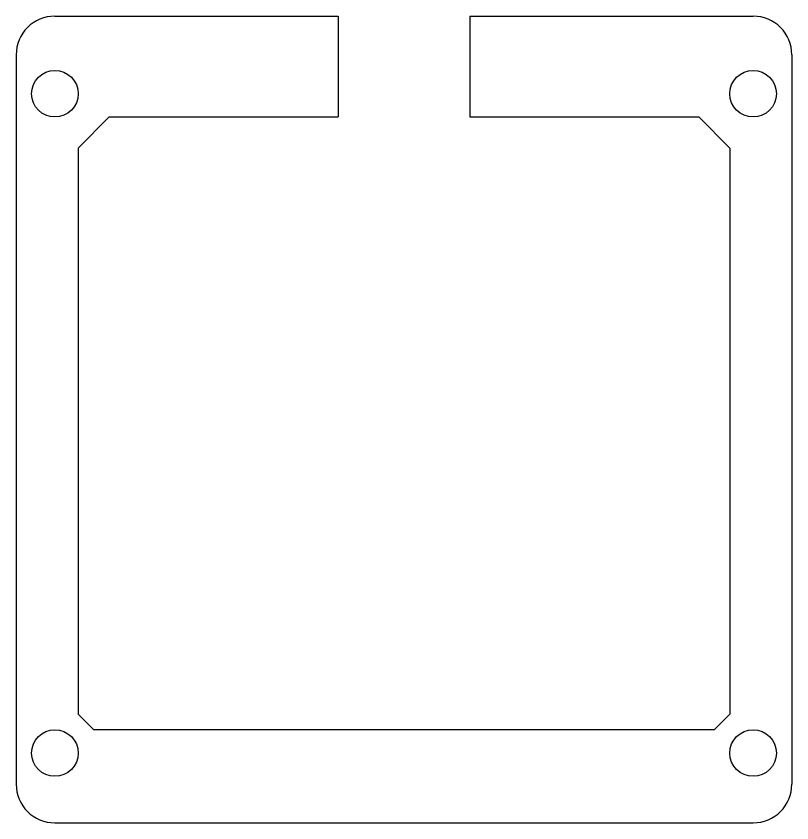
# Model space of a CAD drawing. Header units: inches. Extents: x 72 to 528, y 24 to 185.
# Drawn here: x 380.9 to 430.9, y 26.1 to 78.1 of the extents above; entities that cross this region are included whole.
import ezdxf

# ---------------------------------------------------------------- set-up
doc = ezdxf.new("R2010")
doc.units = ezdxf.units.IN
doc.header["$MEASUREMENT"] = 0
doc.layers.add('轮廓线层', color=7, linetype='Continuous', lineweight=35)

msp = doc.modelspace()

# ---------------------------------------------------------------- linework, layer by layer
at = {"layer": '轮廓线层', "lineweight": -3}
for p, q in [((383.36342, 78.08313), (401.61342, 78.08313)), ((401.61342, 78.08313), (401.61342, 71.58313)), ((410.11342, 78.08313), (428.36342, 78.08313)), ((410.11342, 78.08313), (410.11342, 71.58313)), ((380.86342, 75.58313), (380.86342, 28.58313)), ((430.86342, 75.58313), (430.86342, 28.58313)), ((386.86342, 71.58313), (384.86342, 69.58313)), ((386.86342, 71.58313), (401.61342, 71.58313)), ((386.86342, 71.58313), (386.86342, 71.58313)), ((410.11342, 71.58313), (424.86342, 71.58313)), ((424.86342, 71.58313), (426.86342, 69.58313)), ((384.86342, 69.58313), (384.86342, 33.08313)), ((384.86342, 69.58313), (384.86342, 69.58313)), ((426.86342, 69.58313), (426.86342, 33.08313)), ((384.86342, 33.08313), (385.86342, 32.08313)), ((425.86342, 32.08313), (426.86342, 33.08313)), ((425.86342, 32.08313), (385.86342, 32.08313)), ((383.36342, 26.08313), (428.36342, 26.08313))]:
    msp.add_line(p, q, dxfattribs=at)
for centre in [(383.36342, 73.08313), (428.36342, 73.08313), (383.36342, 30.58313), (428.36342, 30.58313)]:
    msp.add_circle(centre, 1.5, dxfattribs=at)
for centre, start, end in [((383.36342, 75.58313), 90, 180), ((428.36342, 75.58313), 0, 90), ((383.36342, 28.58313), 180, 270), ((428.36342, 28.58313), 270, 0)]:
    msp.add_arc(centre, 2.5, start, end, dxfattribs=at)

doc.saveas('drawing.dxf')
